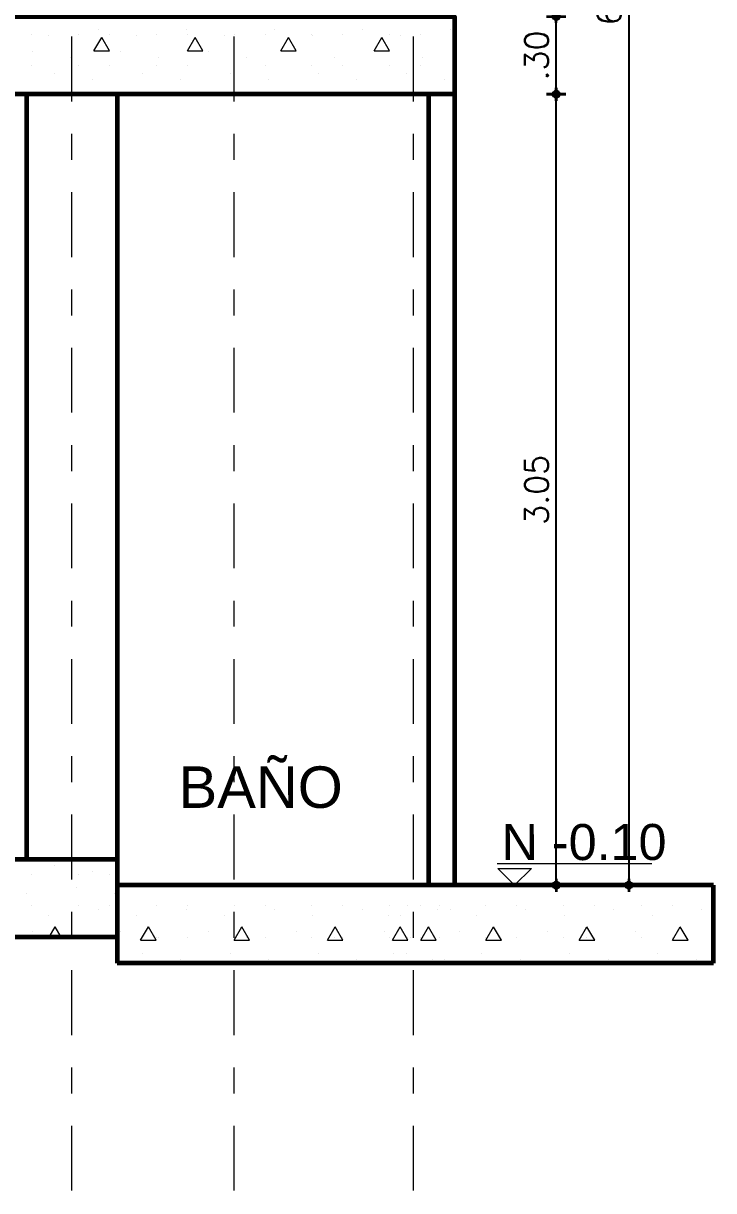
# Model space of a CAD drawing. Header units: metres. Extents: x -50 to 76, y -61 to 14.
# Drawn here: x 38.771 to 41.434, y -40.074 to -35.573 of the extents above; entities that cross this region are included whole.
import ezdxf

# ---------------------------------------------------------------- set-up
doc = ezdxf.new("R2010")
doc.units = ezdxf.units.M
doc.header["$MEASUREMENT"] = 0
for name, pattern in [('CENTER', [2, 1.25, -0.25, 0.25, -0.25]), ('CENTERX2', [4, 2.5, -0.5, 0.5, -0.5]), ('DASHDOT2', [0.5, 0.25, -0.125, 0, -0.125])]:
    doc.linetypes.add(name, pattern=pattern)
for name, color, linetype, lineweight in [('1 ACHURADO PLACAS', 45, 'Continuous', 15), ('1 CALCAS', 255, 'Continuous', 60), ('1 NIVELES', 145, 'Continuous', 18), ('1 TEXTOS', 4, 'Continuous', 20), ('COTAS', 251, 'Continuous', 35), ('EJES', 251, 'CENTERX2', 0), ('TEXTOS', 4, 'Continuous', 25)]:
    doc.layers.add(name, color=color, linetype=linetype, lineweight=lineweight)
doc.styles.add('cotas', font='romans.shx')
doc.styles.add('Estilo_Generado_1', font='arial.ttf')
doc.styles.add('LEROY', font='arial.ttf')
doc.dimstyles.new('COT-50', dxfattribs={"dimscale": 0.5, "dimtxt": 0.18, "dimasz": 0.05, "dimexe": 0.08, "dimexo": 0.1, "dimgap": 0.06, "dimtad": 1, "dimzin": 4, "dimdsep": 46, "dimtxsty": 'cotas', "dimblk1": 'COTA', "dimblk2": 'COTA', "dimsah": 1, "dimcen": 0.09, "dimse1": 1, "dimse2": 1, "dimclrd": 256, "dimclre": 253, "dimclrt": 14, "dimadec": 0, "dimazin": 0, "dimtfac": 1, "dimtix": 1, "dimtmove": 0, "dimatfit": 3, "dimldrblk": 'COTA', "dimfxl": 1, "dimtfill": 1, "dimtfillclr": 256, "dimtolj": 1, "dimtzin": 12, "dimarcsym": 0})

# ---------------------------------------------------------------- blocks, each defined once
blk = doc.blocks.new('COTA')
for p, q in [((-1, 0), (1, 0)), ((0, 1.5), (0, -1.5))]:
    blk.add_line(p, q)
blk.add_circle((0, 0), 0.5)
blk = doc.blocks.new('*D785')
at = {"layer": 'COTAS', "lineweight": -2, "transparency": 16777216}
blk.add_line((40.826, -38.8713), (40.826, -35.8713), dxfattribs=at)
at = {"layer": 'Defpoints', "color": 0, "transparency": 16777216}
for p in [(40.4338, -35.8463), (40.826, -35.8463), (40.4338, -38.8963)]:
    blk.add_point(p, dxfattribs=at)
at = {"layer": 'COTAS', "lineweight": -2, "transparency": 16777216, "xscale": 0.025, "yscale": 0.025, "zscale": 0.025}
for p, rotation in [((40.826, -35.8463), 90), ((40.826, -38.8963), 270)]:
    blk.add_blockref('COTA', p, dxfattribs=dict(at, rotation=rotation))
at = {"layer": 'COTAS', "color": 14, "transparency": 16777216, "insert": (40.751, -37.3713), "char_height": 0.09, "attachment_point": 5, "rotation": 90, "style": 'cotas', "bg_fill": 3, "box_fill_scale": 1.25, "bg_fill_color": 256, "bg_fill_true_color": 13158600, "bg_fill_transparency": 0}
blk.add_mtext('\\A1;3.05', dxfattribs=at)
blk = doc.blocks.new('*D786')
at = {"layer": 'COTAS', "lineweight": -2, "transparency": 16777216}
blk.add_line((40.826, -35.8213), (40.826, -35.5713), dxfattribs=at)
at = {"layer": 'Defpoints', "color": 0, "transparency": 16777216}
for p in [(40.4338, -35.5463), (40.826, -35.5463), (40.4338, -35.8463)]:
    blk.add_point(p, dxfattribs=at)
at = {"layer": 'COTAS', "lineweight": -2, "transparency": 16777216, "xscale": 0.025, "yscale": 0.025, "zscale": 0.025}
for p, rotation in [((40.826, -35.5463), 90), ((40.826, -35.8463), 270)]:
    blk.add_blockref('COTA', p, dxfattribs=dict(at, rotation=rotation))
at = {"layer": 'COTAS', "color": 14, "transparency": 16777216, "insert": (40.751, -35.6963), "char_height": 0.09, "attachment_point": 5, "rotation": 90, "style": 'cotas', "bg_fill": 3, "box_fill_scale": 1.25, "bg_fill_color": 256, "bg_fill_true_color": 13158600, "bg_fill_transparency": 0}
blk.add_mtext('\\A1;.30', dxfattribs=at)
blk = doc.blocks.new('*D790')
at = {"layer": 'COTAS', "lineweight": -2, "transparency": 16777216}
blk.add_line((41.1064, -32.0213), (41.1064, -38.8713), dxfattribs=at)
at = {"layer": 'Defpoints', "color": 0, "transparency": 16777216}
for p in [(39.7338, -31.9963), (40.4338, -38.8963), (41.1064, -38.8963)]:
    blk.add_point(p, dxfattribs=at)
at = {"layer": 'COTAS', "lineweight": -2, "transparency": 16777216, "xscale": 0.025, "yscale": 0.025, "zscale": 0.025}
for p, rotation in [((41.1064, -31.9963), 90), ((41.1064, -38.8963), 270)]:
    blk.add_blockref('COTA', p, dxfattribs=dict(at, rotation=rotation))
at = {"layer": 'COTAS', "color": 14, "transparency": 16777216, "insert": (41.0314, -35.4463), "char_height": 0.09, "attachment_point": 5, "rotation": 90, "style": 'cotas', "bg_fill": 3, "box_fill_scale": 1.25, "bg_fill_color": 256, "bg_fill_true_color": 13158600, "bg_fill_transparency": 0}
blk.add_mtext('\\A1;6.90', dxfattribs=at)

msp = doc.modelspace()

# ---------------------------------------------------------------- linework, layer by layer
at = {"layer": '1 ACHURADO PLACAS'}
for p, q in [((39.0595, -35.5968), (39.0595, -35.5968)), ((39.3989, -35.5968), (39.3989, -35.5968)), ((39.7384, -35.5968), (39.7384, -35.5968)), ((40.0778, -35.5968), (40.0778, -35.5968)), ((40.4172, -35.5968), (40.4172, -35.5968)), ((38.8038, -35.6163), (38.8038, -35.6163)), ((38.8686, -35.618), (38.8686, -35.618)), ((38.9838, -35.6163), (38.9838, -35.6163)), ((39.0438, -35.6786), (39.0738, -35.6267)), ((39.1038, -35.6786), (39.0738, -35.6267)), ((39.1038, -35.6163), (39.1038, -35.6163)), ((39.208, -35.618), (39.208, -35.618)), ((39.2838, -35.6163), (39.2838, -35.6163)), ((39.4038, -35.6163), (39.4038, -35.6163)), ((39.4038, -35.6786), (39.4338, -35.6267)), ((39.4638, -35.6786), (39.4338, -35.6267)), ((39.5474, -35.618), (39.5474, -35.618)), ((39.5838, -35.6163), (39.5838, -35.6163)), ((39.7038, -35.6163), (39.7038, -35.6163)), ((39.7638, -35.6786), (39.7938, -35.6267)), ((39.8238, -35.6786), (39.7938, -35.6267)), ((39.8838, -35.6163), (39.8838, -35.6163)), ((39.8868, -35.618), (39.8868, -35.618)), ((40.0038, -35.6163), (40.0038, -35.6163)), ((40.1238, -35.6786), (40.1538, -35.6267)), ((40.1838, -35.6786), (40.1538, -35.6267)), ((40.1838, -35.6163), (40.1838, -35.6163)), ((40.2263, -35.618), (40.2263, -35.618)), ((40.3038, -35.6163), (40.3038, -35.6163)), ((38.805, -35.6816), (38.805, -35.6816)), ((39.0438, -35.6786), (39.1038, -35.6786)), ((39.1444, -35.6816), (39.1444, -35.6816)), ((39.4038, -35.6786), (39.4638, -35.6786)), ((39.4838, -35.6816), (39.4838, -35.6816)), ((39.7638, -35.6786), (39.8238, -35.6786)), ((39.8232, -35.6816), (39.8232, -35.6816)), ((40.1238, -35.6786), (40.1838, -35.6786)), ((40.1626, -35.6816), (40.1626, -35.6816)), ((38.8038, -35.7363), (38.8038, -35.7363)), ((38.9535, -35.7028), (38.9535, -35.7028)), ((38.9838, -35.7363), (38.9838, -35.7363)), ((39.1038, -35.7363), (39.1038, -35.7363)), ((39.2838, -35.7363), (39.2838, -35.7363)), ((39.2929, -35.7028), (39.2929, -35.7028)), ((39.4038, -35.7363), (39.4038, -35.7363)), ((39.5838, -35.7363), (39.5838, -35.7363)), ((39.6323, -35.7028), (39.6323, -35.7028)), ((39.7038, -35.7363), (39.7038, -35.7363)), ((39.8838, -35.7363), (39.8838, -35.7363)), ((39.9717, -35.7028), (39.9717, -35.7028)), ((40.0038, -35.7363), (40.0038, -35.7363)), ((40.1838, -35.7363), (40.1838, -35.7363)), ((40.3038, -35.7363), (40.3038, -35.7363)), ((40.3111, -35.7028), (40.3111, -35.7028)), ((38.8898, -35.7665), (38.8898, -35.7665)), ((39.2292, -35.7665), (39.2292, -35.7665)), ((39.5687, -35.7665), (39.5687, -35.7665)), ((39.9081, -35.7665), (39.9081, -35.7665)), ((40.2475, -35.7665), (40.2475, -35.7665)), ((39.0383, -35.7877), (39.0383, -35.7877)), ((39.3777, -35.7877), (39.3777, -35.7877)), ((39.7171, -35.7877), (39.7171, -35.7877)), ((40.0566, -35.7877), (40.0566, -35.7877)), ((40.396, -35.7877), (40.396, -35.7877)), ((38.8898, -38.8212), (38.8898, -38.8212)), ((39.0383, -38.8424), (39.0383, -38.8424)), ((38.8038, -38.8563), (38.8038, -38.8563)), ((38.9838, -38.8563), (38.9838, -38.8563)), ((39.1038, -38.8563), (39.1038, -38.8563)), ((38.7838, -38.9272), (38.7838, -38.9272)), ((38.9747, -38.906), (38.9747, -38.906)), ((39.1232, -38.9272), (39.1232, -38.9272)), ((38.8038, -38.9763), (38.8038, -38.9763)), ((38.9838, -38.9763), (38.9838, -38.9763)), ((39.1038, -38.9763), (39.1038, -38.9763)), ((39.2838, -38.9763), (39.2838, -38.9763)), ((39.4038, -38.9763), (39.4038, -38.9763)), ((39.5838, -38.9763), (39.5838, -38.9763)), ((39.7038, -38.9763), (39.7038, -38.9763)), ((39.8838, -38.9763), (39.8838, -38.9763)), ((40.0038, -38.9763), (40.0038, -38.9763)), ((40.1838, -38.9763), (40.1838, -38.9763)), ((40.2549, -38.9763), (40.2549, -38.9763)), ((40.3038, -38.9763), (40.3038, -38.9763)), ((40.3749, -38.9763), (40.3749, -38.9763)), ((40.5549, -38.9763), (40.5549, -38.9763)), ((40.6749, -38.9763), (40.6749, -38.9763)), ((40.8549, -38.9763), (40.8549, -38.9763)), ((40.9749, -38.9763), (40.9749, -38.9763)), ((41.1549, -38.9763), (41.1549, -38.9763)), ((41.2749, -38.9763), (41.2749, -38.9763)), ((38.8686, -39.0121), (38.8686, -39.0121)), ((39.0595, -38.9909), (39.0595, -38.9909)), ((39.208, -39.0121), (39.208, -39.0121)), ((39.3989, -38.9909), (39.3989, -38.9909)), ((39.5474, -39.0121), (39.5474, -39.0121)), ((39.7384, -38.9909), (39.7384, -38.9909)), ((39.8868, -39.0121), (39.8868, -39.0121)), ((40.0778, -38.9909), (40.0778, -38.9909)), ((40.1791, -39.0121), (40.1791, -39.0121)), ((40.2263, -39.0121), (40.2263, -39.0121)), ((40.37, -38.9909), (40.37, -38.9909)), ((40.4172, -38.9909), (40.4172, -38.9909)), ((40.5185, -39.0121), (40.5185, -39.0121)), ((40.7094, -38.9909), (40.7094, -38.9909)), ((40.8579, -39.0121), (40.8579, -39.0121)), ((41.0489, -38.9909), (41.0489, -38.9909)), ((41.1974, -39.0121), (41.1974, -39.0121)), ((41.3883, -38.9909), (41.3883, -38.9909)), ((38.8706, -39.0963), (38.8938, -39.0561)), ((38.917, -39.0963), (38.8938, -39.0561)), ((39.2238, -39.1081), (39.2538, -39.0561)), ((39.2838, -39.1081), (39.2538, -39.0561)), ((39.5838, -39.1081), (39.6138, -39.0561)), ((39.6438, -39.1081), (39.6138, -39.0561)), ((39.9438, -39.1081), (39.9738, -39.0561)), ((40.0038, -39.1081), (39.9738, -39.0561)), ((40.1949, -39.1081), (40.2249, -39.0561)), ((40.2549, -39.1081), (40.2249, -39.0561)), ((40.3038, -39.1081), (40.3338, -39.0561)), ((40.3638, -39.1081), (40.3338, -39.0561)), ((40.5549, -39.1081), (40.5849, -39.0561)), ((40.6149, -39.1081), (40.5849, -39.0561)), ((40.9149, -39.1081), (40.9449, -39.0561)), ((40.9749, -39.1081), (40.9449, -39.0561)), ((41.2749, -39.1081), (41.3049, -39.0561)), ((41.3349, -39.1081), (41.3049, -39.0561)), ((38.805, -39.0757), (38.805, -39.0757)), ((39.1444, -39.0757), (39.1444, -39.0757)), ((39.2238, -39.1081), (39.2838, -39.1081)), ((39.2838, -39.0963), (39.2838, -39.0963)), ((39.2929, -39.0969), (39.2929, -39.0969)), ((39.4038, -39.0963), (39.4038, -39.0963)), ((39.4838, -39.0757), (39.4838, -39.0757)), ((39.5838, -39.0963), (39.5838, -39.0963)), ((39.5838, -39.1081), (39.6438, -39.1081)), ((39.6323, -39.0969), (39.6323, -39.0969)), ((39.7038, -39.0963), (39.7038, -39.0963)), ((39.8232, -39.0757), (39.8232, -39.0757)), ((39.8838, -39.0963), (39.8838, -39.0963)), ((39.9438, -39.1081), (40.0038, -39.1081)), ((39.9717, -39.0969), (39.9717, -39.0969)), ((40.0038, -39.0963), (40.0038, -39.0963)), ((40.1626, -39.0757), (40.1626, -39.0757)), ((40.1838, -39.0963), (40.1838, -39.0963)), ((40.1949, -39.1081), (40.2549, -39.1081)), ((40.2549, -39.0963), (40.2549, -39.0963)), ((40.264, -39.0969), (40.264, -39.0969)), ((40.3038, -39.0963), (40.3038, -39.0963)), ((40.3038, -39.1081), (40.3638, -39.1081)), ((40.3111, -39.0969), (40.3111, -39.0969)), ((40.3749, -39.0963), (40.3749, -39.0963)), ((40.4549, -39.0757), (40.4549, -39.0757)), ((40.5549, -39.0963), (40.5549, -39.0963)), ((40.5549, -39.1081), (40.6149, -39.1081)), ((40.6034, -39.0969), (40.6034, -39.0969)), ((40.6749, -39.0963), (40.6749, -39.0963)), ((40.7943, -39.0757), (40.7943, -39.0757)), ((40.8549, -39.0963), (40.8549, -39.0963)), ((40.9149, -39.1081), (40.9749, -39.1081)), ((40.9428, -39.0969), (40.9428, -39.0969)), ((40.9749, -39.0963), (40.9749, -39.0963)), ((41.1337, -39.0757), (41.1337, -39.0757)), ((41.1549, -39.0963), (41.1549, -39.0963)), ((41.2749, -39.0963), (41.2749, -39.0963)), ((41.2749, -39.1081), (41.3349, -39.1081)), ((41.2822, -39.0969), (41.2822, -39.0969)), ((39.2292, -39.1606), (39.2292, -39.1606)), ((39.5687, -39.1606), (39.5687, -39.1606)), ((39.9081, -39.1606), (39.9081, -39.1606)), ((40.2003, -39.1606), (40.2003, -39.1606)), ((40.2475, -39.1606), (40.2475, -39.1606)), ((40.5397, -39.1606), (40.5397, -39.1606)), ((40.8792, -39.1606), (40.8792, -39.1606)), ((41.2186, -39.1606), (41.2186, -39.1606)), ((39.3777, -39.1818), (39.3777, -39.1818)), ((39.7171, -39.1818), (39.7171, -39.1818)), ((40.0566, -39.1818), (40.0566, -39.1818)), ((40.3488, -39.1818), (40.3488, -39.1818)), ((40.396, -39.1818), (40.396, -39.1818)), ((40.6882, -39.1818), (40.6882, -39.1818)), ((41.0276, -39.1818), (41.0276, -39.1818)), ((41.3671, -39.1818), (41.3671, -39.1818))]:
    msp.add_line(p, q, dxfattribs=at)
at = {"layer": '1 CALCAS'}
for p, q in [((38.7838, -35.8463), (38.7838, -38.7963)), ((39.1338, -35.8463), (39.1338, -38.7963)), ((40.3338, -35.8463), (40.3338, -38.8963)), ((40.4338, -35.8463), (40.4338, -38.8963)), ((41.4338, -38.8963), (39.1338, -38.8963)), ((39.1338, -38.8963), (39.1338, -39.1963)), ((41.4338, -39.1963), (41.4338, -38.8963)), ((41.4338, -39.1963), (39.1338, -39.1963))]:
    msp.add_line(p, q, dxfattribs=at)
for points in [[(34.9338, -35.5463), (40.4338, -35.5463), (40.4338, -35.8463), (34.9338, -35.8463)], [(20.6338, -38.7963), (39.1338, -38.7963), (39.1338, -39.0963), (20.6338, -39.0963)]]:
    msp.add_lwpolyline(points, close=True, dxfattribs=at)
at = {"layer": '1 NIVELES', "color": 2, "linetype": 'CENTER'}
for p, q in [((40.5984, -38.8124), (41.1951, -38.8124)), ((40.6662, -38.8963), (40.6009, -38.8313)), ((40.6009, -38.8313), (40.7315, -38.8313)), ((40.6662, -38.8963), (40.7315, -38.8313))]:
    msp.add_line(p, q, dxfattribs=at)
at = {"layer": 'EJES', "linetype": 'DASHDOT2'}
for p, q in [((38.9588, -40.074), (38.9588, -29.6766)), ((38.9588, -40.074), (38.9588, -29.6766)), ((39.5838, -40.074), (39.5838, -29.6766)), ((40.2763, -40.074), (40.2763, -29.6766))]:
    msp.add_line(p, q, dxfattribs=at)

# ---------------------------------------------------------------- texts
at = {"layer": '1 TEXTOS', "insert": (39.3701, -38.438), "char_height": 0.16, "attachment_point": 1, "style": 'Estilo_Generado_1'}
msp.add_mtext('\\A1;BAÑO', dxfattribs=at)
at = {"layer": 'TEXTOS', "color": 2, "style": 'LEROY'}
msp.add_text('N -0.10', height=0.13885, rotation=0.0654, dxfattribs=at).set_placement((40.6161, -38.7996))

# ---------------------------------------------------------------- next in the draw order: dimensions: what is measured, and where the dimension line sits
at = {"layer": 'COTAS'}
dim = msp.add_linear_dim(base=(40.826, -35.8463), p1=(40.4338, -38.8963), p2=(40.4338, -35.8463), angle=90, dimstyle='COT-50', dxfattribs=at)
dim.commit()
dim.dimension.update_dxf_attribs({"geometry": '*D785', "text_midpoint": (40.751, -37.3713)})

# ---------------------------------------------------------------- next in the draw order: dimensions: what is measured, and where the dimension line sits
dim = msp.add_linear_dim(base=(40.826, -35.5463), p1=(40.4338, -35.8463), p2=(40.4338, -35.5463), angle=90, dimstyle='COT-50', dxfattribs=at)
dim.commit()
dim.dimension.update_dxf_attribs({"geometry": '*D786', "text_midpoint": (40.751, -35.6963)})

# ---------------------------------------------------------------- next in the draw order: dimensions: what is measured, and where the dimension line sits
dim = msp.add_linear_dim(base=(41.1064, -38.8963), p1=(39.7338, -31.9963), p2=(40.4338, -38.8963), angle=90, dimstyle='COT-50', dxfattribs=at)
dim.commit()
dim.dimension.update_dxf_attribs({"geometry": '*D790', "text_midpoint": (41.0314, -35.4463)})

doc.saveas('drawing.dxf')
